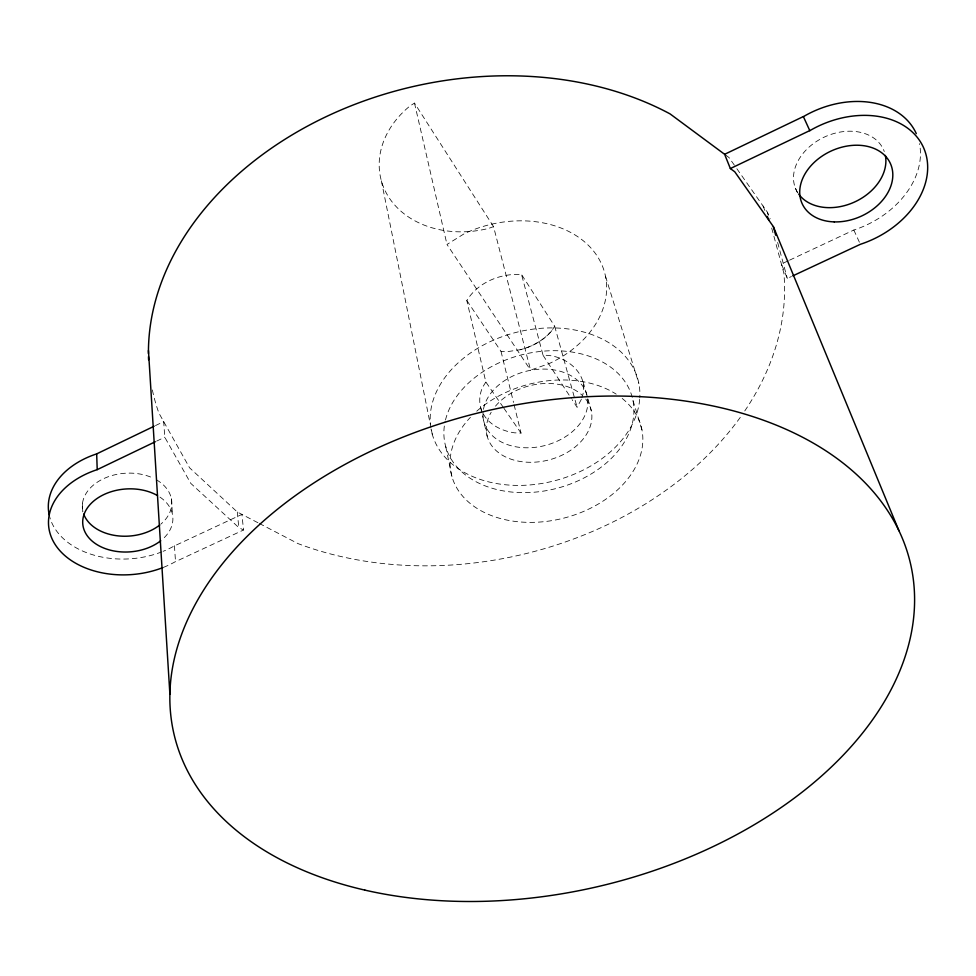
<?xml version="1.0" encoding="UTF-8"?>
<svg xmlns="http://www.w3.org/2000/svg" width="976" height="976" viewBox="0 0 976 976"><rect width="100%" height="100%" fill="white"/><g stroke="black" fill="none" stroke-linecap="round" stroke-linejoin="round"><path stroke-width="0.73" stroke-dasharray="4.88 3.66" d="M581.367 399.294L577.109 407.321L572.131 399.721M581.806 397.842C590.956 374.32 565.043 354.044 543.083 355.349L521.55 274.537C500.761 273.073 477.911 282.332 466.821 300.51L485.853 382.019L503.018 406.943M485.853 382.019L482.583 387.277A52.814 38.247 -14.2 0 0 514.474 432.819L521.038 433.1L513.888 403.905M466.821 300.51L501.005 351.348L507.288 351.665L520.11 349.75A50.618 37.918 -14.3 0 0 551.879 330.62L554.673 326.216L521.55 274.537M257.957 522.746L241.926 514.401L173.679 546.267A78.458 55.12 -4.1 0 1 163.236 551.294M152.354 389.949A321.69 240.255 -13 0 0 158.856 412.994L189.588 467.809L237.29 511.997L241.926 514.401L243.524 530.005L174.753 562.005A79.056 55.181 -4.2 0 1 162.858 567.605M493.551 226.639L414.495 103.09L409.871 106.055A92.988 74.103 -14.5 0 0 388.741 197.164A92.988 74.103 -14.5 0 0 488.512 228.445L493.551 226.639L530.554 370.136L549.098 363.621A100.613 75.799 -14.3 0 0 597.092 255.932A100.613 75.799 -14.3 0 0 464.149 233.801L446.984 244.439L530.554 370.136M155.489 425.573L163.7 421.62L164.761 437.211L190.784 483.376L238.791 527.565L243.524 530.005M156.648 441.103L164.761 437.211M788.23 260.799L781.398 263.996L787.303 278.453L791.438 276.513M789.596 260.153L853.829 230.031A84.168 62.696 -24.6 0 0 919.49 143.667M259.299 523.441L298.046 543.62A321.69 240.255 -13 0 0 742.077 414.824M725.729 155.123L729.023 157.563L736.002 167.494M736.868 168.738L767.441 212.256L770.137 218.783M503.872 408.188L521.038 433.1M543.083 355.349L571.302 398.452M853.829 230.031L859.758 243.012M795.452 188.258L797.148 192.138M763.049 206.021L765.733 212.536M605.523 276.391L638.877 383.519M632.997 400.502L641.915 429.708M583.148 381.97L587.589 397.647M587.991 399.074L591.224 410.469M554.673 326.216L577.109 407.321M777.628 242.451L787.303 278.453M767.441 212.256L768.21 215.135M771.699 228.067L783.887 273.268A321.69 240.255 -13 0 1 742.931 413.604M501.005 351.348L513.535 402.441M414.495 103.09L446.984 244.439M480.692 407.602L487.268 436.455M445.764 446.691L451.912 476.544M381.384 180.816L430.233 424.048M431.429 430.026L432.331 434.503M237.29 511.997L238.791 527.565M171.386 498.675L172.459 514.364M174.423 545.718L175.509 561.456M82.484 503.238L82.716 511.875M430.806 427.512A106.421 76.64 -14.2 0 1 531.688 329.315A106.421 76.64 -14.2 0 1 639.792 397.903M639.683 399.355A106.421 76.64 -14.2 0 1 538.398 483.998A106.421 76.64 -14.2 0 1 431.038 428.94M587.637 398.94A53.192 38.296 -14.2 0 1 535.824 447.252A53.192 38.296 -14.2 0 1 483.12 411.884M483.474 409.31A53.192 38.296 -14.2 0 1 534.763 369.648A53.192 38.296 -14.2 0 1 587.149 396.122M551.879 330.62A50.63 37.93 -14.3 0 1 520.11 349.75M585.746 399.086A53.582 38.332 -14.2 0 1 540.521 461.599A53.582 38.332 -14.2 0 1 491.184 412.262M495.491 406.162A53.582 38.332 -14.2 0 1 582.074 395.146M622.188 398.44A97.893 69.162 -14.2 0 1 612.001 494.637A97.893 69.162 -14.2 0 1 481.253 510.887A97.893 69.162 -14.2 0 1 470.408 417.313M476.764 411.177A97.893 69.162 -14.2 0 1 616.198 394.145M161.87 551.843A78.458 55.12 -4.1 0 1 49.532 516.292M159.954 497.101A45.164 31.513 -4.2 0 1 161.87 539.838M156.502 479.863A44.823 31.488 -4.1 0 1 160.869 524.1M82.899 511.473A44.823 31.488 -4.1 0 1 103.761 478.594A44.823 31.488 -4.1 0 1 153.879 478.472M797.917 192.992A48.092 35.819 -24.6 0 1 823.744 137.36A48.092 35.819 -24.6 0 1 884.28 151.536M445.495 419.961A96.465 69.028 -14.2 0 1 600.252 360.827A96.465 69.028 -14.2 0 1 571.716 483.51A96.465 69.028 -14.2 0 1 445.154 421.412"/><path stroke-width="1.46" d="M148.437 353.593A321.69 240.255 -13 0 1 330.803 114.497A321.69 240.255 -13 0 1 670.048 113.887L724.631 154.306L804.395 116.059A84.168 62.696 -24.6 0 1 916.293 133.639M724.631 154.306L730.353 168.555L810.824 130.089A84.851 62.83 -24.5 0 1 923.747 148.096A84.851 62.83 -24.5 0 1 860.356 244.305L792.817 275.866M49.203 514.889A78.458 55.12 -4.1 0 1 96.673 453.889L154.123 426.231M162.858 567.605A79.056 55.181 -4.2 0 1 55.62 545.218A79.056 55.181 -4.2 0 1 97.21 469.639L155.294 441.75M730.353 168.555L734.769 171.8L773.358 226.603L898.969 530.773M803.443 116.742L809.86 130.772M767.343 216.44L768.954 220.356M773.358 226.603L775.688 235.24M148.45 350.53L169.897 694.351M96.673 453.889L97.21 469.639M148.584 359.717A321.69 240.255 -13 0 1 148.486 356.655M160.747 540.753A45.164 31.513 -4.2 0 1 97.368 544.864A45.164 31.513 -4.2 0 1 94.16 500.664A45.164 31.513 -4.2 0 1 157.478 495.564M159.759 525.015A44.823 31.488 -4.1 0 1 116.01 535.617A44.823 31.488 -4.1 0 1 83.704 514.132M885.354 155.44A48.092 35.819 -24.6 0 1 854.012 202.264A48.092 35.819 -24.6 0 1 798.685 194.102M364.829 890.1A377.98 244.256 -13 0 0 914.463 593.115A377.98 244.256 -13 0 0 347.395 463.1A377.98 244.256 -13 0 0 364.829 890.1M834.236 221.894A48.483 35.892 -24.5 0 0 891.234 165.578A48.483 35.892 -24.5 0 0 813.325 163.248A48.483 35.892 -24.5 0 0 834.236 221.894"/></g></svg>
